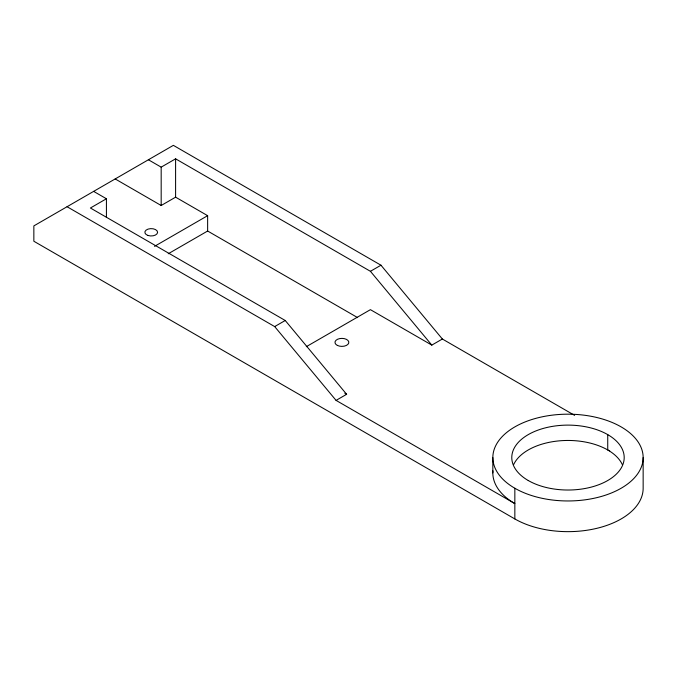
<?xml version="1.0" encoding="UTF-8"?>
<svg xmlns="http://www.w3.org/2000/svg" width="677" height="677" viewBox="0 0 677 677"><rect width="100%" height="100%" fill="white"/><g stroke="black" fill="none" stroke-linecap="round" stroke-linejoin="round"><path stroke-width="1.02" d="M106.424 217.419L106.424 198.759L90.405 208.008L285.229 320.492L346.624 394.293L336.071 400.386L274.676 326.585L67.065 206.722M148.398 159.764L161.177 167.143L175.597 158.824L370.421 271.308L431.816 345.109L442.369 339.016L574.621 415.373M115.183 178.94L161.177 205.503L175.597 197.176L207.636 215.675L207.636 231.018L357.617 317.615M154.508 246.352L207.636 215.675M168.243 253.765L207.636 231.018M274.676 326.585L285.229 320.492M370.421 271.308L380.973 265.215L442.369 339.016M306.3 346.683L370.421 309.66L431.816 345.109M609.698 450.831L607.734 449.968L607.734 434.626M380.973 265.215L173.363 145.352L33.85 225.898L33.85 241.24L514.842 518.937A75.164 43.396 0 0 0 596.75 528.348A75.164 43.396 0 0 0 643.15 488.252L643.15 457.567A75.164 43.396 0 0 0 530.413 419.994A75.164 43.396 0 0 0 530.413 495.149A75.164 43.396 0 0 0 643.15 457.567M93.638 191.379L106.424 198.759M344.821 393.252L346.624 394.293M336.071 400.386L514.842 503.595A75.164 43.396 0 0 1 492.915 470.862M514.842 488.252L514.842 518.937M492.831 457.567L492.831 472.91M175.597 158.824L175.597 197.176M161.177 167.143L161.177 205.503M513.699 464.515A56.208 32.454 0 0 1 567.986 440.456A56.208 32.454 0 0 1 622.281 464.515M148.043 235.478A6.364 3.673 0 0 0 157.589 232.296A6.364 3.673 0 0 0 148.043 229.114A6.364 3.673 0 0 0 148.043 235.478M337.358 345.405A6.931 4.003 0 0 0 348.706 343.137A6.931 4.003 0 0 0 339.634 338.602A6.931 4.003 0 0 0 337.358 345.405M528.246 480.518A56.208 32.454 0 0 0 622.281 465.971A56.208 32.454 0 0 0 553.439 426.222A56.208 32.454 0 0 0 528.246 480.518"/></g></svg>
